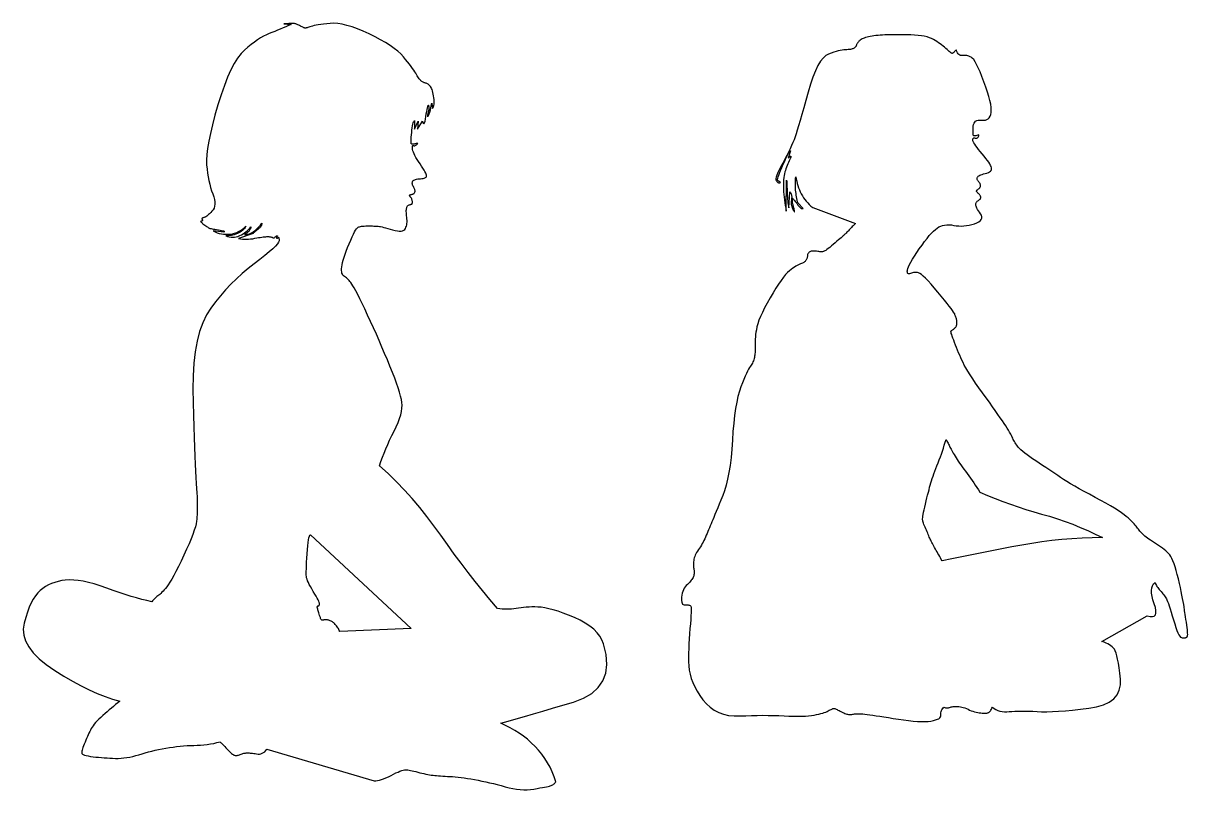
# Model space of a CAD drawing. Extents: x -1544 to 1638, y -679 to 310.
# Drawn here: x -1544 to -106, y -679 to 267 of the extents above; entities that cross this region are included whole.
import ezdxf

# ---------------------------------------------------------------- set-up
doc = ezdxf.new("R2010")
doc.units = 0
doc.header["$LTSCALE"] = 20
doc.layers.add('_____1', color=7, linetype='CONTINUOUS')

msp = doc.modelspace()

# ---------------------------------------------------------------- linework, layer by layer
at = {"layer": '_____1', "color": 1, "flags": 128}
for points in [[(-954.4, -597.2), (-945.2, -594.6), (-935.3, -591.9), (-924.9, -588.9), (-914, -585.7), (-902.5, -582.3), (-890.4, -578.7), (-877.8, -575), (-864.6, -571), (-852.2, -566.3), (-842, -560.3), (-834.1, -553.2), (-828.4, -544.9), (-824.8, -535.3), (-823.5, -524.5), (-824.4, -512.5), (-827.6, -499.3), (-827.6, -499.3), (-829.5, -494.4), (-832.1, -489.8), (-835.5, -485.4), (-839.6, -481.2), (-844.4, -477.2), (-850, -473.5), (-856.3, -470), (-863.4, -466.8), (-870.6, -463.8), (-877.3, -461.2), (-883.6, -459), (-889.5, -457.2), (-894.9, -455.8), (-899.9, -454.7), (-904.4, -454), (-908.5, -453.7), (-912.3, -453.6), (-916, -453.6), (-919.5, -453.7), (-922.9, -453.9), (-926.2, -454.1), (-929.4, -454.5), (-932.5, -454.9), (-935.4, -455.4), (-938.3, -455.9), (-941.2, -456.2), (-944.1, -456.4), (-946.9, -456.5), (-949.8, -456.4), (-952.7, -456.2), (-955.6, -455.9), (-958.5, -455.4), (-958.5, -455.4), (-967.8, -444.5), (-976.9, -433.4), (-985.9, -422.3), (-994.7, -411), (-1003.4, -399.7), (-1011.9, -388.2), (-1020.3, -376.6), (-1028.6, -364.8), (-1036.9, -353.2), (-1045.6, -341.8), (-1054.5, -330.7), (-1063.8, -319.8), (-1073.4, -309.3), (-1083.3, -298.9), (-1093.5, -288.9), (-1104, -279.1), (-1104, -279.1), (-1102.3, -273.9), (-1100.5, -268.7), (-1098.5, -263.5), (-1096.3, -258.1), (-1094, -252.8), (-1091.6, -247.4), (-1088.9, -241.9), (-1086.2, -236.4), (-1083.5, -230.9), (-1081.3, -225.8), (-1079.4, -221), (-1078, -216.4), (-1077, -212.1), (-1076.4, -208.1), (-1076.3, -204.4), (-1076.5, -200.9), (-1077.1, -197.3), (-1078.1, -193.2), (-1079.4, -188.4), (-1081.1, -183.1), (-1083.1, -177.3), (-1085.4, -170.8), (-1088.1, -163.8), (-1091.2, -156.2), (-1094.4, -148.3), (-1097.8, -140.4), (-1101.1, -132.5), (-1104.6, -124.6), (-1108, -116.7), (-1111.6, -108.8), (-1115.2, -100.9), (-1118.8, -93), (-1122.4, -85.5), (-1125.6, -78.8), (-1128.5, -72.9), (-1131.1, -67.7), (-1133.3, -63.3), (-1135.3, -59.6), (-1136.9, -56.8), (-1138.2, -54.7), (-1139.4, -53), (-1140.6, -51.5), (-1141.7, -50.2), (-1142.9, -49), (-1144, -47.9), (-1145.1, -46.9), (-1146.3, -46.1), (-1147.4, -45.4), (-1148.4, -44.7), (-1149.3, -43.8), (-1150, -42.6), (-1150.5, -41.2), (-1150.8, -39.6), (-1150.9, -37.8), (-1150.9, -35.8), (-1150.7, -33.6), (-1150.3, -31.1), (-1149.7, -28.3), (-1148.9, -25.1), (-1147.9, -21.7), (-1146.6, -18), (-1145.2, -14), (-1143.5, -9.7), (-1141.6, -5.1), (-1139.7, -0.6), (-1137.9, 3.4), (-1136.3, 6.8), (-1134.9, 9.6), (-1133.6, 11.9), (-1132.4, 13.6), (-1131.4, 14.8), (-1130.6, 15.5), (-1129.8, 15.8), (-1128.7, 16.1), (-1127.5, 16.4), (-1126.2, 16.6), (-1124.6, 16.8), (-1122.9, 16.9), (-1120.9, 17), (-1118.8, 17), (-1116.7, 17), (-1114.7, 17), (-1112.9, 17), (-1111.1, 16.9), (-1109.6, 16.9), (-1108.1, 16.8), (-1106.8, 16.7), (-1105.6, 16.6), (-1104.3, 16.5), (-1102.8, 16.2), (-1101, 15.8), (-1098.9, 15.3), (-1096.6, 14.7), (-1094, 14), (-1091.1, 13.2), (-1088, 12.2), (-1084.9, 11.4), (-1082.1, 10.9), (-1079.7, 10.6), (-1077.5, 10.7), (-1075.7, 11), (-1074.2, 11.7), (-1073, 12.7), (-1072.1, 13.9), (-1071.5, 15.4), (-1070.9, 16.9), (-1070.5, 18.5), (-1070.2, 20.2), (-1070.1, 21.9), (-1070.1, 23.8), (-1070.2, 25.7), (-1070.4, 27.7), (-1070.7, 29.6), (-1070.9, 31.5), (-1071, 33.1), (-1071.1, 34.7), (-1071.1, 36.1), (-1071, 37.3), (-1070.8, 38.5), (-1070.6, 39.4), (-1070.3, 40.3), (-1069.9, 41), (-1069.5, 41.7), (-1069, 42.2), (-1068.4, 42.7), (-1067.7, 43), (-1067, 43.2), (-1066.3, 43.4), (-1065.5, 43.5), (-1064.9, 43.8), (-1064.4, 44.1), (-1064, 44.5), (-1063.7, 45.1), (-1063.6, 45.7), (-1063.5, 46.5), (-1063.6, 47.3), (-1063.8, 48.2), (-1063.9, 49), (-1064.1, 49.8), (-1064.4, 50.5), (-1064.7, 51.2), (-1065, 51.7), (-1065.3, 52.3), (-1065.7, 52.8), (-1066.1, 53.2), (-1066.4, 53.6), (-1066.6, 53.9), (-1066.8, 54.2), (-1067, 54.5), (-1067, 54.7), (-1067, 54.9), (-1067, 55), (-1066.9, 55.2), (-1066.7, 55.3), (-1066.4, 55.4), (-1066, 55.6), (-1065.6, 55.7), (-1065.1, 55.9), (-1064.5, 56), (-1063.8, 56.2), (-1063.1, 56.4), (-1062.5, 56.6), (-1062, 56.9), (-1061.5, 57.3), (-1061.2, 57.6), (-1060.8, 58.1), (-1060.6, 58.6), (-1060.4, 59.1), (-1060.3, 59.7), (-1060.3, 60.4), (-1060.4, 61.1), (-1060.6, 61.9), (-1060.9, 62.7), (-1061.3, 63.7), (-1061.8, 64.7), (-1062.3, 65.7), (-1062.9, 66.8), (-1063.3, 67.8), (-1063.6, 68.8), (-1063.7, 69.7), (-1063.7, 70.5), (-1063.6, 71.3), (-1063.3, 72), (-1062.9, 72.7), (-1062.3, 73.3), (-1061.6, 73.8), (-1060.7, 74.2), (-1059.6, 74.6), (-1058.3, 74.9), (-1056.9, 75.1), (-1055.4, 75.3), (-1053.6, 75.4), (-1051.9, 75.5), (-1050.4, 75.7), (-1049.1, 76), (-1048.1, 76.3), (-1047.3, 76.8), (-1046.6, 77.4), (-1046.3, 78), (-1046.1, 78.8), (-1046.2, 79.7), (-1046.5, 80.9), (-1047.1, 82.4), (-1048, 84.1), (-1049.1, 86.1), (-1050.5, 88.4), (-1052.2, 90.9), (-1054.1, 93.7), (-1056.1, 96.5), (-1057.8, 99.1), (-1059.2, 101.6), (-1060.5, 103.9), (-1061.5, 106), (-1062.3, 108), (-1062.8, 109.7), (-1063.2, 111.3), (-1063.3, 112.7), (-1063.4, 113.9), (-1063.4, 114.9), (-1063.4, 115.6), (-1063.2, 116.1), (-1063, 116.4), (-1062.7, 116.5), (-1062.3, 116.4), (-1061.8, 116.2), (-1061.3, 116.1), (-1060.7, 116.2), (-1060.1, 116.5), (-1059.4, 116.8), (-1058.6, 117.3), (-1057.7, 118), (-1056.8, 118.7), (-1056.8, 118.7), (-1056.9, 118.9), (-1057.1, 118.9), (-1057.4, 119), (-1057.8, 119), (-1058.3, 118.9), (-1058.9, 118.8), (-1059.6, 118.6), (-1060.5, 118.4), (-1061.3, 118.2), (-1062.1, 118.1), (-1062.8, 118), (-1063.4, 118), (-1063.9, 118), (-1064.3, 118.1), (-1064.6, 118.3), (-1064.9, 118.5), (-1065, 119), (-1065.1, 119.8), (-1065.2, 121), (-1065.1, 122.6), (-1065, 124.5), (-1064.9, 126.8), (-1064.7, 129.4), (-1064.4, 132.5), (-1064.1, 135.5), (-1063.7, 138.2), (-1063.3, 140.6), (-1062.9, 142.6), (-1062.5, 144.3), (-1062, 145.6), (-1061.5, 146.6), (-1060.9, 147.3), (-1060.9, 147.3), (-1060.9, 136.4), (-1056.4, 146.4), (-1057.3, 136.4), (-1050.9, 146.4), (-1050.5, 144.6), (-1050, 143.5), (-1049.5, 143.1), (-1049, 143.4), (-1048.5, 144.5), (-1047.9, 146.3), (-1047.4, 148.8), (-1046.9, 152.1), (-1046.4, 155.4), (-1045.9, 158.3), (-1045.4, 160.8), (-1045, 162.8), (-1044.6, 164.4), (-1044.3, 165.5), (-1044, 166.1), (-1043.7, 166.3), (-1043.7, 166.3), (-1043.5, 165.4), (-1043.3, 164.6), (-1043.2, 163.7), (-1043.1, 162.8), (-1043.1, 162), (-1043.2, 161.1), (-1043.4, 160.3), (-1043.6, 159.4), (-1043.8, 158.6), (-1044, 157.8), (-1044.2, 156.9), (-1044.4, 156.1), (-1044.6, 155.2), (-1044.8, 154.4), (-1044.9, 153.6), (-1045.1, 152.7), (-1045.1, 152.7), (-1044.1, 152.7), (-1043.6, 153.6), (-1043.2, 154.5), (-1042.7, 155.5), (-1042.4, 156.4), (-1042, 157.4), (-1041.7, 158.4), (-1041.5, 159.4), (-1041.3, 160.4), (-1041.1, 161.5), (-1040.9, 162.5), (-1040.7, 163.5), (-1040.5, 164.6), (-1040.3, 165.6), (-1040.1, 166.6), (-1039.8, 167.6), (-1039.6, 168.6), (-1039.6, 168.6), (-1038.7, 162.2), (-1038, 163.2), (-1037.4, 164.4), (-1037, 165.7), (-1036.7, 167.3), (-1036.6, 169), (-1036.6, 171), (-1036.7, 173.2), (-1037, 175.5), (-1037.3, 177.9), (-1037.7, 180), (-1038.2, 182), (-1038.7, 183.8), (-1039.2, 185.4), (-1039.8, 186.8), (-1040.5, 188.1), (-1041.2, 189.1), (-1041.9, 190), (-1042.7, 190.8), (-1043.4, 191.5), (-1044.2, 192.1), (-1045, 192.6), (-1045.7, 193), (-1046.5, 193.3), (-1047.3, 193.5), (-1048, 193.7), (-1048.8, 193.9), (-1049.5, 194.2), (-1050.3, 194.5), (-1051, 194.9), (-1051.7, 195.4), (-1052.3, 195.9), (-1053, 196.5), (-1053.7, 197.1), (-1054.4, 197.9), (-1055.1, 198.9), (-1055.9, 199.9), (-1056.7, 201.1), (-1057.5, 202.5), (-1058.4, 204), (-1059.3, 205.6), (-1060.4, 207.4), (-1061.7, 209.4), (-1063.2, 211.6), (-1065, 214.1), (-1067.1, 216.8), (-1069.4, 219.6), (-1071.9, 222.7), (-1074.7, 226), (-1077.9, 229.5), (-1081.6, 232.9), (-1086, 236.4), (-1091, 239.9), (-1096.6, 243.5), (-1102.8, 247), (-1109.6, 250.6), (-1117, 254.2), (-1124.4, 257.6), (-1131.5, 260.5), (-1138.1, 262.9), (-1144.4, 264.8), (-1150.2, 266.1), (-1155.6, 267), (-1160.5, 267.4), (-1165.1, 267.3), (-1169.3, 266.9), (-1173.1, 266.5), (-1176.6, 266), (-1179.7, 265.6), (-1182.5, 265.1), (-1184.9, 264.6), (-1187, 264), (-1188.7, 263.5), (-1190.1, 263), (-1191.5, 262.5), (-1192.6, 262.1), (-1193.6, 261.8), (-1194.5, 261.6), (-1195.2, 261.5), (-1195.7, 261.4), (-1196.1, 261.4), (-1196.5, 261.5), (-1196.9, 261.6), (-1197.5, 261.8), (-1198.1, 262.1), (-1198.9, 262.5), (-1199.7, 262.9), (-1200.7, 263.4), (-1201.8, 264), (-1202.8, 264.6), (-1203.9, 265.1), (-1204.9, 265.6), (-1205.8, 266), (-1206.7, 266.3), (-1207.5, 266.6), (-1208.3, 266.8), (-1209.1, 267), (-1209.8, 267.1), (-1210.6, 267.2), (-1211.5, 267.2), (-1212.3, 267.2), (-1213.2, 267.2), (-1214.2, 267.2), (-1215.2, 267.1), (-1216.2, 267), (-1216.2, 267), (-1217, 266.9), (-1217.8, 266.8), (-1218.6, 266.8), (-1219.3, 266.7), (-1220.1, 266.7), (-1220.8, 266.7), (-1221.5, 266.7), (-1222.2, 266.8), (-1222.2, 266.8), (-1213.2, 266), (-1216.6, 264.5), (-1219.9, 263.1), (-1223.3, 261.6), (-1226.7, 260.2), (-1230.1, 258.8), (-1233.5, 257.4), (-1236.9, 256), (-1240.3, 254.7), (-1243.7, 253.2), (-1247.3, 251.4), (-1250.9, 249.3), (-1254.7, 246.9), (-1258.6, 244.2), (-1262.6, 241.2), (-1266.7, 237.9), (-1270.9, 234.3), (-1275.1, 229.9), (-1279.4, 224.4), (-1283.5, 217.7), (-1287.6, 209.9), (-1291.7, 200.8), (-1295.7, 190.5), (-1299.7, 179.1), (-1303.7, 166.5), (-1307.3, 153.8), (-1310.4, 142.1), (-1313, 131.4), (-1315, 121.6), (-1316.5, 112.9), (-1317.4, 105.1), (-1317.7, 98.3), (-1317.6, 92.5), (-1317, 87.3), (-1316.4, 82.3), (-1315.7, 77.6), (-1314.8, 73), (-1313.8, 68.6), (-1312.7, 64.4), (-1311.5, 60.5), (-1310.1, 56.7), (-1308.9, 53.1), (-1308.1, 49.9), (-1307.6, 46.8), (-1307.5, 44), (-1307.8, 41.4), (-1308.5, 39.1), (-1309.6, 37.1), (-1311, 35.2), (-1312.5, 33.6), (-1314, 32.2), (-1315.3, 31), (-1316.5, 30), (-1317.5, 29.1), (-1318.5, 28.4), (-1319.3, 28), (-1320, 27.7), (-1320.6, 27.5), (-1321.2, 27.3), (-1321.7, 27.1), (-1322.1, 27), (-1322.5, 26.8), (-1322.8, 26.7), (-1323, 26.5), (-1323.2, 26.4), (-1323.3, 26.3), (-1323.4, 26.1), (-1323.4, 25.9), (-1323.4, 25.7), (-1323.3, 25.5), (-1323.2, 25.3), (-1323, 25), (-1322.8, 24.7), (-1322.6, 24.4), (-1322.6, 24.2), (-1322.7, 23.9), (-1322.9, 23.6), (-1323.2, 23.4), (-1323.7, 23.1), (-1324.3, 22.9), (-1325.1, 22.7), (-1325.1, 22.7), (-1325, 22.4), (-1324.7, 22.1), (-1324.3, 21.6), (-1323.7, 21.1), (-1323, 20.5), (-1322.1, 19.8), (-1321.1, 19), (-1319.9, 18.1), (-1318.7, 17.3), (-1317.7, 16.5), (-1316.7, 15.9), (-1315.9, 15.3), (-1315.2, 14.9), (-1314.6, 14.5), (-1314.2, 14.2), (-1313.9, 14.1), (-1313.5, 14), (-1312.8, 13.8), (-1311.9, 13.7), (-1310.7, 13.4), (-1309.2, 13.2), (-1307.4, 12.9), (-1305.4, 12.6), (-1303.1, 12.3), (-1300.9, 11.9), (-1299.1, 11.5), (-1297.7, 11.2), (-1296.7, 10.9), (-1296, 10.5), (-1295.8, 10.2), (-1296, 9.9), (-1296.5, 9.5), (-1296.5, 9.5), (-1309.7, 10.9), (-1307.1, 9.7), (-1304.6, 8.7), (-1302, 7.9), (-1299.3, 7.4), (-1296.7, 7), (-1294, 6.8), (-1291.2, 6.8), (-1288.4, 7), (-1285.7, 7.5), (-1283, 8.1), (-1280.5, 9), (-1278.1, 10.1), (-1275.7, 11.5), (-1273.5, 13), (-1271.4, 14.8), (-1269.4, 16.8), (-1269.4, 16.8), (-1270.1, 15.3), (-1271, 14), (-1272, 12.7), (-1273.3, 11.5), (-1274.6, 10.4), (-1276.2, 9.4), (-1277.9, 8.4), (-1279.7, 7.6), (-1281.7, 6.8), (-1283.5, 6.2), (-1285.4, 5.7), (-1287.1, 5.3), (-1288.9, 5.1), (-1290.6, 4.9), (-1292.2, 4.9), (-1293.8, 5), (-1293.8, 5), (-1291.7, 4.2), (-1289.6, 3.6), (-1287.4, 3.3), (-1285.3, 3.2), (-1283.2, 3.3), (-1281.1, 3.6), (-1278.9, 4.2), (-1276.8, 5.1), (-1274.7, 6.1), (-1272.7, 7.2), (-1270.8, 8.4), (-1269.1, 9.7), (-1267.4, 11.1), (-1265.8, 12.6), (-1264.4, 14.2), (-1263, 15.9), (-1263, 15.9), (-1263.1, 15.1), (-1263.2, 14.4), (-1263.4, 13.7), (-1263.7, 13), (-1264.1, 12.3), (-1264.5, 11.7), (-1265.1, 11), (-1265.7, 10.3), (-1266.3, 9.7), (-1267, 9.1), (-1267.6, 8.6), (-1268.3, 8), (-1268.9, 7.6), (-1269.5, 7.1), (-1270.1, 6.7), (-1270.7, 6.4), (-1270.7, 6.4), (-1269.1, 6.4), (-1267.6, 6.7), (-1266, 7), (-1264.5, 7.5), (-1263, 8.2), (-1261.5, 8.9), (-1260.1, 9.8), (-1258.7, 10.9), (-1257.3, 12), (-1256, 13.2), (-1254.7, 14.3), (-1253.5, 15.5), (-1252.4, 16.7), (-1251.3, 17.9), (-1250.3, 19.2), (-1249.4, 20.4), (-1249.4, 20.4), (-1249.5, 19.4), (-1249.7, 18.4), (-1250, 17.5), (-1250.5, 16.6), (-1251.1, 15.7), (-1251.8, 14.9), (-1252.6, 14.1), (-1253.5, 13.3), (-1254.5, 12.6), (-1255.5, 11.8), (-1256.4, 11.1), (-1257.2, 10.4), (-1258.1, 9.7), (-1258.8, 9), (-1259.6, 8.4), (-1260.3, 7.7), (-1260.3, 7.7), (-1278.4, 1.4), (-1275.9, 1.1), (-1273.4, 0.8), (-1270.8, 0.7), (-1268.3, 0.7), (-1265.8, 0.8), (-1263.3, 1), (-1260.7, 1.3), (-1258.2, 1.8), (-1255.8, 2.2), (-1253.5, 2.6), (-1251.4, 2.9), (-1249.4, 3.2), (-1247.6, 3.4), (-1246, 3.6), (-1244.5, 3.8), (-1243.2, 3.9), (-1242, 3.9), (-1240.9, 3.9), (-1239.9, 3.8), (-1239, 3.7), (-1238.2, 3.5), (-1237.4, 3.3), (-1236.8, 3), (-1236.3, 2.7), (-1235.8, 2.4), (-1235.3, 2.3), (-1234.7, 2.3), (-1234.1, 2.5), (-1233.4, 2.9), (-1232.8, 3.5), (-1232, 4.1), (-1231.3, 5), (-1231.3, 5), (-1230.8, 5), (-1230.4, 4.9), (-1230.2, 4.9), (-1230, 4.7), (-1230, 4.6), (-1230, 4.4), (-1230.2, 4.2), (-1230.5, 3.9), (-1230.8, 3.6), (-1231, 3.4), (-1231.2, 3.1), (-1231.3, 2.9), (-1231.4, 2.7), (-1231.4, 2.5), (-1231.3, 2.3), (-1231.2, 2.1), (-1231, 2), (-1230.8, 1.9), (-1230.6, 1.9), (-1230.4, 1.9), (-1230.1, 2), (-1229.9, 2.2), (-1229.6, 2.4), (-1229.3, 2.6), (-1229, 2.8), (-1228.7, 2.8), (-1228.6, 2.6), (-1228.4, 2.2), (-1228.3, 1.6), (-1228.2, 0.8), (-1228.2, -0.2), (-1228.2, -1.4), (-1228.8, -3), (-1230.2, -5.2), (-1232.7, -7.9), (-1236, -11.1), (-1240.3, -15), (-1245.6, -19.3), (-1251.8, -24.3), (-1259, -29.8), (-1266.5, -35.7), (-1273.8, -41.8), (-1280.8, -48.3), (-1287.7, -55), (-1294.2, -61.9), (-1300.6, -69.2), (-1306.7, -76.7), (-1312.5, -84.4), (-1317.9, -92.9), (-1322.5, -102.5), (-1326.3, -113.3), (-1329.5, -125.2), (-1331.8, -138.3), (-1333.5, -152.5), (-1334.3, -167.9), (-1334.5, -184.5), (-1334.2, -201.1), (-1333.9, -216.5), (-1333.5, -230.9), (-1333.2, -244.1), (-1332.8, -256.2), (-1332.3, -267.2), (-1331.8, -277.1), (-1331.3, -285.9), (-1330.8, -293.8), (-1330.4, -300.9), (-1330, -307.2), (-1329.7, -312.8), (-1329.5, -317.6), (-1329.3, -321.7), (-1329.2, -325.1), (-1329.1, -327.7), (-1329.1, -329.9), (-1329.1, -332.3), (-1329.2, -334.7), (-1329.3, -337.1), (-1329.5, -339.7), (-1329.7, -342.3), (-1329.9, -345), (-1330.1, -347.8), (-1330.6, -350.9), (-1331.5, -354.6), (-1332.9, -358.9), (-1334.6, -363.9), (-1336.8, -369.4), (-1339.3, -375.6), (-1342.3, -382.4), (-1345.7, -389.7), (-1349.2, -397.1), (-1352.5, -403.7), (-1355.5, -409.6), (-1358.2, -414.8), (-1360.7, -419.3), (-1363, -423.1), (-1365, -426.2), (-1366.7, -428.6), (-1368.3, -430.6), (-1369.9, -432.4), (-1371.4, -434), (-1372.8, -435.5), (-1374.1, -436.9), (-1375.4, -438.1), (-1376.7, -439.1), (-1377.9, -440), (-1379, -440.8), (-1380.1, -441.7), (-1381.1, -442.6), (-1382.1, -443.5), (-1383, -444.4), (-1383.8, -445.3), (-1384.6, -446.2), (-1385.4, -447.2), (-1385.4, -447.2), (-1391.3, -445.8), (-1397.6, -444.3), (-1404.2, -442.5), (-1411, -440.5), (-1418.1, -438.2), (-1425.5, -435.8), (-1433.1, -433.2), (-1441, -430.3), (-1448.9, -427.6), (-1456.3, -425.2), (-1463.3, -423.4), (-1469.9, -421.9), (-1476.1, -420.9), (-1481.8, -420.3), (-1487.2, -420.2), (-1492.1, -420.4), (-1496.6, -421.1), (-1501, -422), (-1505.2, -423.2), (-1509.2, -424.6), (-1513, -426.4), (-1516.6, -428.4), (-1520, -430.7), (-1523.2, -433.2), (-1526.2, -436.2), (-1529, -439.8), (-1531.7, -444), (-1534.3, -448.7), (-1536.7, -454), (-1538.9, -460), (-1541, -466.5), (-1543, -473.6), (-1544, -480.9), (-1543.4, -488.3), (-1541.2, -495.6), (-1537.3, -502.9), (-1531.7, -510.2), (-1524.5, -517.5), (-1515.7, -524.8), (-1505.2, -532), (-1494, -538.9), (-1483.2, -545.2), (-1472.7, -550.9), (-1462.5, -556), (-1452.6, -560.4), (-1443, -564.2), (-1433.7, -567.4), (-1424.8, -570), (-1424.8, -570), (-1427.4, -572.1), (-1430, -574.2), (-1432.6, -576.4), (-1435.2, -578.5), (-1437.8, -580.8), (-1440.5, -583), (-1443.1, -585.3), (-1445.8, -587.7), (-1448.4, -590), (-1450.7, -592.2), (-1452.8, -594.4), (-1454.7, -596.4), (-1456.4, -598.4), (-1457.9, -600.3), (-1459.1, -602.1), (-1460.1, -603.9), (-1461, -605.6), (-1462, -607.5), (-1462.9, -609.4), (-1463.8, -611.5), (-1464.8, -613.6), (-1465.8, -615.9), (-1466.8, -618.2), (-1467.8, -620.7), (-1468.8, -623.1), (-1469.6, -625.3), (-1470.3, -627.3), (-1470.9, -629), (-1471.3, -630.6), (-1471.6, -631.9), (-1471.8, -633), (-1471.9, -633.9), (-1471.7, -634.7), (-1471, -635.4), (-1469.9, -636), (-1468.4, -636.7), (-1466.4, -637.2), (-1464, -637.7), (-1461.2, -638.2), (-1457.9, -638.6), (-1454.5, -639), (-1451, -639.3), (-1447.5, -639.6), (-1444.1, -639.8), (-1440.6, -640.1), (-1437.1, -640.3), (-1433.7, -640.4), (-1430.2, -640.6), (-1426.8, -640.6), (-1423.3, -640.4), (-1419.7, -640.1), (-1416.1, -639.7), (-1412.5, -639), (-1408.8, -638.2), (-1405, -637.2), (-1401.3, -636.1), (-1397.4, -634.9), (-1393.5, -633.7), (-1389.5, -632.6), (-1385.4, -631.6), (-1381.2, -630.6), (-1376.9, -629.7), (-1372.5, -628.8), (-1368.1, -628), (-1363.6, -627.3), (-1359.1, -626.6), (-1354.7, -626.1), (-1350.4, -625.6), (-1346, -625.2), (-1341.7, -624.9), (-1337.5, -624.7), (-1333.3, -624.6), (-1329.1, -624.4), (-1325, -624.2), (-1320.9, -623.8), (-1316.9, -623.4), (-1312.9, -622.8), (-1308.9, -622.1), (-1305, -621.2), (-1301.1, -620.3), (-1301.1, -620.3), (-1300.4, -620.9), (-1299.6, -621.6), (-1298.7, -622.4), (-1297.6, -623.5), (-1296.5, -624.6), (-1295.2, -626), (-1293.8, -627.5), (-1292.3, -629.1), (-1290.8, -630.8), (-1289.4, -632.2), (-1288.1, -633.5), (-1286.9, -634.5), (-1285.8, -635.4), (-1284.8, -636), (-1284, -636.5), (-1283.2, -636.8), (-1282.5, -636.9), (-1281.7, -637), (-1280.9, -637), (-1280, -636.9), (-1279.1, -636.7), (-1278.1, -636.5), (-1277.1, -636.2), (-1276, -635.8), (-1274.9, -635.3), (-1273.9, -635), (-1272.8, -634.6), (-1271.7, -634.4), (-1270.7, -634.2), (-1269.6, -634), (-1268.6, -633.9), (-1267.5, -633.9), (-1266.4, -633.9), (-1265.2, -633.9), (-1263.9, -634), (-1262.5, -634.1), (-1261, -634.3), (-1259.4, -634.5), (-1257.7, -634.8), (-1255.9, -635.1), (-1254.1, -635.3), (-1252.3, -635.3), (-1250.6, -634.9), (-1249, -634.4), (-1247.4, -633.5), (-1245.9, -632.4), (-1244.5, -631), (-1243.1, -629.4), (-1243.1, -629.4), (-1110.8, -668.3), (-1108.8, -668.3), (-1106.6, -668.1), (-1104.3, -667.6), (-1101.8, -666.9), (-1099.1, -666), (-1096.2, -664.8), (-1093.2, -663.4), (-1089.9, -661.8), (-1086.8, -660.1), (-1083.9, -658.7), (-1081.2, -657.5), (-1078.9, -656.5), (-1076.7, -655.8), (-1074.9, -655.2), (-1073.3, -654.9), (-1072, -654.8), (-1070.7, -654.8), (-1069.2, -654.9), (-1067.6, -655.1), (-1065.8, -655.5), (-1063.8, -655.9), (-1061.6, -656.4), (-1059.3, -656.9), (-1056.8, -657.6), (-1054.2, -658.3), (-1051.7, -658.9), (-1049.3, -659.5), (-1046.9, -660), (-1044.6, -660.4), (-1042.3, -660.8), (-1040.2, -661.2), (-1038, -661.4), (-1035.9, -661.7), (-1033.6, -661.9), (-1031.2, -662.1), (-1028.7, -662.3), (-1026, -662.5), (-1023.2, -662.7), (-1020.3, -662.9), (-1017.3, -663), (-1014.1, -663.2), (-1010.7, -663.5), (-1007.1, -663.9), (-1003.4, -664.3), (-999.5, -664.8), (-995.4, -665.4), (-991.2, -666.1), (-986.7, -666.9), (-982.2, -667.7), (-977.6, -668.6), (-973, -669.6), (-968.3, -670.7), (-963.5, -671.8), (-958.8, -673), (-953.9, -674.3), (-949.1, -675.6), (-944.2, -676.9), (-939.5, -677.9), (-934.9, -678.6), (-930.4, -679.1), (-926, -679.4), (-921.7, -679.3), (-917.5, -679), (-913.4, -678.5), (-909.6, -677.9), (-906.1, -677.2), (-903, -676.7), (-900.3, -676.2), (-897.9, -675.7), (-896, -675.2), (-894.4, -674.8), (-893.2, -674.5), (-892.2, -674.1), (-891.2, -673.7), (-890.3, -673.2), (-889.4, -672.6), (-888.6, -672), (-887.8, -671.3), (-887.1, -670.5), (-886.5, -669.7), (-886.5, -669.7), (-888.5, -663.5), (-890.9, -657.4), (-893.6, -651.6), (-896.6, -646), (-900, -640.6), (-903.7, -635.4), (-907.7, -630.5), (-912.1, -625.8), (-916.7, -621.3), (-921.5, -617.1), (-926.5, -613.1), (-931.7, -609.4), (-937.1, -606), (-942.7, -602.8), (-948.5, -599.9), (-954.4, -597.2), (-954.4, -597.2)], [(-106.3, -489.2), (-106.2, -488.6), (-106.1, -487.5), (-106.2, -486), (-106.3, -484.1), (-106.5, -481.8), (-106.8, -479.1), (-107.2, -476), (-107.7, -472.5), (-108.3, -469), (-108.7, -465.8), (-109.2, -462.9), (-109.5, -460.4), (-109.9, -458.2), (-110.1, -456.3), (-110.4, -454.7), (-110.6, -453.5), (-110.6, -453.5), (-111.1, -450.4), (-111.7, -447), (-112.4, -443.2), (-113.3, -439.1), (-114.2, -434.6), (-115.2, -429.7), (-116.4, -424.6), (-117.7, -419), (-119, -413.6), (-120.3, -408.6), (-121.7, -404.2), (-123, -400.2), (-124.3, -396.7), (-125.7, -393.7), (-127.1, -391.3), (-128.4, -389.3), (-129.9, -387.6), (-131.5, -385.8), (-133.3, -384.1), (-135.2, -382.5), (-137.3, -380.8), (-139.6, -379.2), (-142, -377.5), (-144.6, -375.9), (-147.2, -374.3), (-149.7, -372.8), (-151.9, -371.3), (-154, -369.9), (-155.9, -368.6), (-157.6, -367.3), (-159.1, -366), (-160.5, -364.8), (-161.7, -363.7), (-162.9, -362.5), (-164, -361.3), (-165.1, -360.1), (-166.2, -358.9), (-167.1, -357.6), (-168.1, -356.4), (-169, -355.1), (-169.9, -353.8), (-171.1, -352.4), (-172.4, -350.8), (-173.9, -349.2), (-175.7, -347.5), (-177.6, -345.7), (-179.7, -343.7), (-182, -341.7), (-184.7, -339.6), (-188, -337.2), (-191.9, -334.6), (-196.4, -331.7), (-201.5, -328.7), (-207.3, -325.4), (-213.6, -321.9), (-220.5, -318.2), (-227.5, -314.4), (-234, -310.9), (-240.1, -307.5), (-245.6, -304.4), (-250.7, -301.4), (-255.4, -298.6), (-259.5, -296), (-263.2, -293.6), (-266.7, -291.2), (-270.3, -288.8), (-273.9, -286.4), (-277.7, -283.9), (-281.5, -281.3), (-285.5, -278.7), (-289.5, -276), (-293.7, -273.3), (-297.6, -270.6), (-301.2, -268.1), (-304.5, -265.8), (-307.3, -263.6), (-309.8, -261.6), (-312, -259.7), (-313.7, -258), (-315.1, -256.5), (-316.2, -255.1), (-317.3, -253.7), (-318.3, -252.2), (-319.2, -250.8), (-320.1, -249.4), (-320.8, -248), (-321.5, -246.6), (-322.1, -245.2), (-322.8, -243.7), (-323.7, -241.9), (-324.7, -240), (-326, -237.8), (-327.4, -235.4), (-329, -232.8), (-330.8, -230), (-332.8, -226.9), (-335, -223.6), (-337.6, -219.8), (-340.5, -215.7), (-343.7, -211.1), (-347.2, -206.2), (-351, -200.8), (-355.1, -195.1), (-359.6, -188.9), (-364, -182.8), (-368, -177.1), (-371.6, -171.8), (-374.8, -166.9), (-377.6, -162.5), (-380, -158.4), (-382, -154.8), (-383.6, -151.7), (-385, -148.7), (-386.3, -145.7), (-387.7, -142.6), (-389, -139.6), (-390.3, -136.5), (-391.5, -133.3), (-392.8, -130.2), (-394, -127), (-395.1, -124), (-396.1, -121.4), (-396.9, -119.1), (-397.6, -117.2), (-398.1, -115.7), (-398.4, -114.6), (-398.6, -113.8), (-398.6, -113.5), (-398.5, -113.2), (-398.4, -113), (-398.1, -112.7), (-397.7, -112.3), (-397.2, -111.9), (-396.6, -111.4), (-395.9, -110.9), (-395.1, -110.3), (-394.4, -109.7), (-393.7, -109.1), (-393.1, -108.4), (-392.5, -107.8), (-392.1, -107.1), (-391.7, -106.4), (-391.5, -105.7), (-391.3, -105), (-391.2, -104.3), (-391.1, -103.6), (-391.1, -102.8), (-391.1, -102), (-391.1, -101.1), (-391.3, -100.3), (-391.4, -99.4), (-391.6, -98.5), (-391.8, -97.5), (-392.1, -96.6), (-392.4, -95.6), (-392.7, -94.6), (-393.1, -93.7), (-393.5, -92.7), (-393.9, -91.7), (-394.4, -90.7), (-395.2, -89.4), (-396.4, -87.5), (-398.2, -85.1), (-400.5, -82.1), (-403.3, -78.6), (-406.6, -74.5), (-410.4, -69.8), (-414.7, -64.6), (-419.1, -59.4), (-423.1, -54.8), (-426.6, -50.9), (-429.8, -47.6), (-432.6, -45), (-434.9, -43), (-436.9, -41.6), (-438.4, -40.9), (-439.7, -40.6), (-441, -40.4), (-442.3, -40.3), (-443.6, -40.3), (-444.8, -40.5), (-446.1, -40.8), (-447.2, -41.2), (-448.4, -41.7), (-449.5, -42.1), (-450.4, -42.3), (-451.1, -42.2), (-451.7, -41.8), (-452.1, -41.2), (-452.3, -40.2), (-452.4, -39), (-452.2, -37.5), (-451.8, -35.6), (-451, -33.4), (-449.8, -30.7), (-448.2, -27.6), (-446.1, -24.1), (-443.7, -20.2), (-440.8, -15.9), (-437.6, -11.2), (-434.2, -6.5), (-431.1, -2.2), (-428, 1.7), (-425.2, 5.1), (-422.5, 8.1), (-420, 10.6), (-417.7, 12.7), (-415.5, 14.4), (-413.4, 15.8), (-411.1, 16.9), (-408.8, 17.7), (-406.3, 18.2), (-403.6, 18.5), (-400.9, 18.6), (-398, 18.3), (-395.1, 17.8), (-392, 17.3), (-388.9, 17), (-385.7, 16.9), (-382.6, 17), (-379.4, 17.4), (-376.1, 18), (-372.8, 18.7), (-369.5, 19.7), (-366.5, 20.9), (-364, 22.2), (-362.2, 23.6), (-361, 25.1), (-360.3, 26.7), (-360.3, 28.4), (-360.9, 30.2), (-362, 32.2), (-363.4, 34.1), (-364.6, 35.9), (-365.6, 37.5), (-366.4, 39), (-367.1, 40.3), (-367.5, 41.5), (-367.8, 42.5), (-367.9, 43.4), (-367.8, 44.2), (-367.7, 44.9), (-367.4, 45.6), (-367.1, 46.3), (-366.6, 46.9), (-366, 47.5), (-365.3, 48.1), (-364.6, 48.6), (-363.8, 49.1), (-363.2, 49.6), (-362.6, 50.1), (-362.2, 50.7), (-361.9, 51.2), (-361.8, 51.7), (-361.7, 52.3), (-361.8, 52.9), (-362, 53.5), (-362.2, 54), (-362.5, 54.6), (-362.8, 55.1), (-363.2, 55.7), (-363.7, 56.2), (-364.2, 56.8), (-364.8, 57.3), (-365.3, 57.8), (-365.8, 58.2), (-366.2, 58.7), (-366.6, 59), (-366.8, 59.4), (-367, 59.7), (-367.1, 60), (-367.1, 60.2), (-367.1, 60.4), (-366.9, 60.6), (-366.7, 60.9), (-366.5, 61.2), (-366.2, 61.5), (-365.8, 61.8), (-365.3, 62.1), (-364.8, 62.5), (-364.3, 62.8), (-363.8, 63.2), (-363.4, 63.7), (-363, 64.1), (-362.7, 64.6), (-362.4, 65.1), (-362.2, 65.6), (-362, 66.2), (-361.9, 66.7), (-361.9, 67.3), (-362.1, 68), (-362.3, 68.6), (-362.6, 69.3), (-363, 70), (-363.6, 70.7), (-364.2, 71.5), (-364.8, 72.2), (-365.3, 73), (-365.7, 73.7), (-366, 74.4), (-366.1, 75.1), (-366.2, 75.8), (-366.1, 76.5), (-365.9, 77.2), (-365.5, 77.8), (-364.8, 78.4), (-364, 79), (-362.9, 79.6), (-361.5, 80.2), (-359.9, 80.8), (-358.1, 81.3), (-356.1, 81.9), (-354, 82.4), (-352.3, 83.1), (-350.9, 83.9), (-349.8, 84.7), (-349, 85.6), (-348.5, 86.7), (-348.4, 87.8), (-348.5, 89), (-348.9, 90.3), (-349.6, 91.9), (-350.6, 93.7), (-351.9, 95.7), (-353.5, 98), (-355.3, 100.4), (-357.4, 103.1), (-359.9, 106), (-362.3, 109), (-364.4, 111.6), (-366.3, 114), (-367.8, 116.2), (-369.1, 118.1), (-370.1, 119.8), (-370.9, 121.2), (-371.3, 122.3), (-371.6, 123.3), (-371.6, 124.1), (-371.5, 124.8), (-371.2, 125.2), (-370.8, 125.6), (-370.2, 125.7), (-369.4, 125.7), (-368.4, 125.6), (-367.4, 125.4), (-366.5, 125.4), (-365.8, 125.7), (-365.2, 126.1), (-364.7, 126.7), (-364.3, 127.5), (-364, 128.5), (-363.9, 129.7), (-363.9, 129.7), (-365.4, 129.2), (-366.7, 128.7), (-367.8, 128.5), (-368.8, 128.3), (-369.6, 128.4), (-370.2, 128.5), (-370.6, 128.8), (-370.9, 129.3), (-371, 129.9), (-371.1, 130.8), (-371.2, 131.8), (-371.2, 133.1), (-371.2, 134.6), (-371.1, 136.3), (-371, 138.2), (-370.9, 140.3), (-370.6, 142.3), (-370, 144), (-369.1, 145.4), (-368, 146.5), (-366.5, 147.3), (-364.7, 147.8), (-362.7, 147.9), (-360.3, 147.7), (-358, 147.6), (-355.9, 147.8), (-354, 148.4), (-352.5, 149.4), (-351.2, 150.8), (-350.1, 152.5), (-349.4, 154.6), (-348.9, 157.1), (-348.7, 160), (-348.9, 163.5), (-349.4, 167.4), (-350.3, 171.9), (-351.6, 177), (-353.3, 182.5), (-355.3, 188.6), (-357.7, 195.2), (-360.2, 201.7), (-362.5, 207.4), (-364.7, 212.3), (-366.8, 216.5), (-368.7, 219.9), (-370.4, 222.5), (-372.1, 224.4), (-373.5, 225.5), (-374.9, 226.1), (-376.3, 226.7), (-377.6, 227.1), (-379, 227.4), (-380.3, 227.6), (-381.6, 227.7), (-382.9, 227.7), (-384.3, 227.6), (-385.5, 227.5), (-386.7, 227.7), (-387.7, 228.2), (-388.7, 228.8), (-389.6, 229.8), (-390.4, 231), (-391.1, 232.5), (-391.7, 234.2), (-391.7, 234.2), (-392, 234.1), (-392.4, 233.9), (-392.7, 233.7), (-393.1, 233.4), (-393.5, 233.1), (-393.9, 232.8), (-394.3, 232.4), (-394.7, 231.9), (-395, 231.5), (-395.4, 231.1), (-395.8, 230.8), (-396.1, 230.5), (-396.4, 230.3), (-396.7, 230.2), (-397, 230.1), (-397.2, 230.1), (-397.5, 230.3), (-398, 230.6), (-398.7, 231), (-399.6, 231.7), (-400.6, 232.6), (-401.9, 233.6), (-403.3, 234.8), (-404.9, 236.2), (-406.6, 237.7), (-408.3, 239.2), (-410.1, 240.6), (-412, 242), (-414, 243.4), (-415.9, 244.7), (-418, 246.1), (-420.1, 247.3), (-422.4, 248.6), (-425, 249.6), (-428, 250.5), (-431.4, 251.3), (-435, 252), (-439.1, 252.5), (-443.4, 252.8), (-448.2, 253), (-452.9, 253.1), (-457.5, 253.2), (-461.8, 253.3), (-465.9, 253.3), (-469.7, 253.3), (-473.4, 253.2), (-476.8, 253.1), (-480, 253), (-483, 252.8), (-485.8, 252.6), (-488.5, 252.3), (-491.1, 252.1), (-493.6, 251.8), (-495.9, 251.4), (-498.1, 251), (-500.2, 250.6), (-502.1, 250.2), (-503.9, 249.7), (-505.5, 249.2), (-507, 248.6), (-508.3, 248), (-509.5, 247.3), (-510.5, 246.6), (-511.4, 245.9), (-512.1, 245.1), (-512.8, 244.4), (-513.4, 243.7), (-513.9, 243), (-514.4, 242.3), (-514.7, 241.7), (-515, 241), (-515.2, 240.4), (-515.4, 239.8), (-515.7, 239.2), (-516, 238.7), (-516.4, 238.2), (-516.9, 237.7), (-517.5, 237.2), (-518.1, 236.8), (-518.8, 236.4), (-519.5, 236), (-520.5, 235.7), (-521.5, 235.4), (-522.7, 235.1), (-524, 234.9), (-525.5, 234.8), (-527.1, 234.7), (-528.8, 234.6), (-530.7, 234.5), (-532.8, 234.2), (-535.1, 233.8), (-537.6, 233.2), (-540.3, 232.5), (-543.2, 231.6), (-546.3, 230.5), (-549.6, 229.4), (-553, 227.5), (-556.3, 224.5), (-559.6, 220.4), (-562.8, 215.1), (-565.9, 208.6), (-568.9, 201), (-571.9, 192.2), (-574.8, 182.2), (-577.6, 172.2), (-580.2, 163), (-582.5, 154.8), (-584.6, 147.4), (-586.6, 140.9), (-588.3, 135.4), (-589.7, 130.7), (-591, 127), (-592.3, 123.6), (-593.7, 120.1), (-595.3, 116.3), (-597.1, 112.4), (-599.1, 108.3), (-601.3, 104), (-603.6, 99.5), (-606.2, 94.8), (-608.6, 90.3), (-610.6, 86.3), (-612.2, 82.9), (-613.5, 79.9), (-614.3, 77.5), (-614.8, 75.5), (-614.8, 74.1), (-614.4, 73.2), (-613.9, 72.6), (-613.4, 72.1), (-613, 71.6), (-612.6, 71.2), (-612.2, 70.9), (-611.8, 70.6), (-611.5, 70.5), (-611.3, 70.4), (-611, 70.3), (-610.8, 70.3), (-610.5, 70.3), (-610.2, 70.4), (-610, 70.4), (-609.7, 70.5), (-609.4, 70.7), (-609.1, 70.8), (-609.1, 70.8), (-609.2, 71), (-609.3, 71.2), (-609.5, 71.4), (-609.7, 71.6), (-609.9, 71.7), (-610.2, 71.8), (-610.5, 72), (-610.8, 72.1), (-611.1, 72.2), (-611.4, 72.3), (-611.6, 72.5), (-611.9, 72.8), (-612.1, 73.1), (-612.3, 73.4), (-612.5, 73.8), (-612.6, 74.2), (-612.6, 74.9), (-612.3, 76), (-611.8, 77.7), (-611.1, 79.8), (-610.1, 82.4), (-608.8, 85.5), (-607.3, 89.1), (-605.6, 93.2), (-603.8, 97.2), (-602.2, 100.7), (-600.8, 103.6), (-599.5, 106), (-598.5, 107.8), (-597.7, 109.1), (-597, 109.8), (-596.6, 110), (-596.6, 110), (-599.4, 100.7), (-598.2, 101.9), (-597.3, 102.7), (-596.7, 103.1), (-596.3, 103.1), (-596.2, 102.7), (-596.4, 101.9), (-596.9, 100.7), (-597.6, 99.1), (-598.4, 97.3), (-599.3, 95.5), (-600.1, 93.6), (-600.8, 91.7), (-601.5, 89.7), (-602.2, 87.7), (-602.9, 85.7), (-603.5, 83.7), (-604, 81.5), (-604.5, 79.2), (-604.8, 76.8), (-605.1, 74.2), (-605.3, 71.5), (-605.4, 68.6), (-605.4, 65.6), (-605.3, 62.4), (-605.1, 59.2), (-604.9, 55.9), (-604.6, 52.5), (-604.2, 49.2), (-603.7, 45.8), (-603.2, 42.3), (-602.5, 38.9), (-601.8, 35.3), (-601.8, 35.3), (-601.4, 73.7), (-601.3, 71.5), (-601.2, 69.3), (-601.1, 67.2), (-601, 65), (-600.9, 62.8), (-600.8, 60.7), (-600.8, 58.6), (-600.7, 56.4), (-600.6, 54.3), (-600.5, 52.2), (-600.3, 50), (-600.1, 47.9), (-599.8, 45.8), (-599.5, 43.6), (-599.1, 41.5), (-598.6, 39.4), (-598.6, 39.4), (-597.4, 59.1), (-596.7, 58.3), (-596.2, 57.4), (-595.7, 56.4), (-595.4, 55.5), (-595.2, 54.4), (-595.1, 53.3), (-595.1, 52.1), (-595.2, 50.9), (-595.4, 49.7), (-595.5, 48.6), (-595.6, 47.6), (-595.7, 46.6), (-595.7, 45.7), (-595.7, 44.9), (-595.7, 44.2), (-595.6, 43.5), (-595.5, 42.9), (-595.3, 42.2), (-595.1, 41.4), (-594.8, 40.6), (-594.5, 39.7), (-594.1, 38.8), (-593.7, 37.8), (-593.2, 36.7), (-592.7, 35.7), (-592.3, 35), (-592, 34.5), (-591.8, 34.3), (-591.7, 34.3), (-591.6, 34.6), (-591.7, 35.1), (-591.8, 35.9), (-591.9, 36.8), (-592.1, 37.7), (-592.3, 38.6), (-592.5, 39.5), (-592.8, 40.4), (-593, 41.3), (-593.2, 42.3), (-593.5, 43.2), (-593.8, 44.1), (-594, 45.1), (-594.1, 46), (-594.2, 47), (-594.3, 48), (-594.3, 49), (-594.3, 50), (-594.2, 51.1), (-594.2, 51.1), (-593.9, 51), (-593.6, 50.7), (-593.1, 50.2), (-592.5, 49.5), (-591.7, 48.6), (-590.8, 47.4), (-589.8, 46), (-588.6, 44.3), (-587.4, 42.7), (-586.3, 41.3), (-585.2, 40.2), (-584.2, 39.4), (-583.3, 38.8), (-582.4, 38.5), (-581.6, 38.4), (-580.9, 38.6), (-580.9, 38.6), (-587.3, 45), (-587.9, 47), (-588.4, 49), (-588.8, 51), (-589.2, 53), (-589.5, 55), (-589.8, 57), (-590.1, 59.1), (-590.3, 61.2), (-590.4, 63.2), (-590.5, 65.3), (-590.5, 67.4), (-590.5, 69.4), (-590.5, 71.5), (-590.4, 73.6), (-590.3, 75.6), (-590.1, 77.7), (-590.1, 77.7), (-589.6, 74.9), (-589, 72.2), (-588.3, 69.5), (-587.5, 66.9), (-586.6, 64.3), (-585.6, 61.7), (-584.5, 59.2), (-583.3, 56.7), (-581.9, 54.3), (-580.5, 51.9), (-578.9, 49.7), (-577.2, 47.5), (-575.4, 45.5), (-573.4, 43.5), (-571.4, 41.6), (-569.2, 39.8), (-569.2, 39.8), (-516.3, 20), (-517.3, 19.1), (-518.3, 18.1), (-519.3, 17.1), (-520.3, 16.2), (-521.3, 15.2), (-522.3, 14.2), (-523.2, 13.1), (-524.2, 12.1), (-525.1, 11.1), (-526, 10.1), (-526.9, 9.2), (-527.7, 8.3), (-528.6, 7.5), (-529.4, 6.7), (-530.2, 6), (-530.9, 5.3), (-531.8, 4.5), (-532.9, 3.6), (-534.2, 2.5), (-535.7, 1.2), (-537.4, -0.3), (-539.3, -1.9), (-541.4, -3.7), (-543.8, -5.7), (-546.1, -7.6), (-548.2, -9.4), (-550.1, -10.8), (-551.7, -12.1), (-553.1, -13.1), (-554.2, -13.8), (-555.1, -14.3), (-555.8, -14.6), (-556.4, -14.7), (-557.1, -14.8), (-558, -14.9), (-559, -14.8), (-560.2, -14.8), (-561.5, -14.7), (-562.9, -14.5), (-564.5, -14.3), (-566.1, -14.1), (-567.5, -14), (-568.8, -14), (-570, -14.1), (-571.1, -14.3), (-572, -14.6), (-572.8, -15), (-573.4, -15.4), (-574, -15.9), (-574.5, -16.5), (-574.9, -17), (-575.2, -17.6), (-575.5, -18.2), (-575.7, -18.8), (-575.8, -19.4), (-575.8, -20.1), (-575.8, -20.7), (-575.9, -21.4), (-576, -22), (-576.2, -22.7), (-576.5, -23.4), (-576.8, -24.1), (-577.1, -24.8), (-577.5, -25.5), (-578, -26.2), (-578.6, -26.8), (-579.2, -27.4), (-580, -28), (-580.9, -28.5), (-581.8, -29), (-582.9, -29.4), (-584.1, -29.8), (-585.3, -30.3), (-586.7, -30.9), (-588.3, -31.8), (-589.9, -32.8), (-591.7, -33.9), (-593.6, -35.2), (-595.7, -36.7), (-597.8, -38.4), (-600.2, -40.5), (-602.7, -43.1), (-605.4, -46.4), (-608.3, -50.3), (-611.4, -54.8), (-614.7, -59.8), (-618.2, -65.5), (-621.9, -71.8), (-625.4, -78.2), (-628.6, -84.2), (-631.3, -89.7), (-633.6, -94.8), (-635.6, -99.5), (-637.1, -103.8), (-638.2, -107.7), (-638.8, -111.1), (-639.3, -114.2), (-639.7, -117.2), (-640, -120), (-640.2, -122.7), (-640.3, -125.2), (-640.4, -127.6), (-640.4, -129.8), (-640.3, -131.8), (-640.3, -133.8), (-640.2, -135.6), (-640.3, -137.4), (-640.3, -139.2), (-640.5, -140.8), (-640.7, -142.4), (-640.9, -143.9), (-641.2, -145.4), (-641.5, -146.8), (-642, -148.2), (-642.5, -149.6), (-643.1, -150.9), (-643.7, -152.3), (-644.5, -153.6), (-645.3, -154.9), (-646.2, -156.2), (-647.2, -157.7), (-648.3, -159.7), (-649.6, -162.2), (-651, -165.1), (-652.5, -168.6), (-654.1, -172.5), (-655.9, -176.9), (-657.8, -181.7), (-659.7, -187.2), (-661.5, -193.5), (-663.1, -200.6), (-664.5, -208.4), (-665.7, -217.1), (-666.8, -226.5), (-667.7, -236.7), (-668.4, -247.7), (-669.2, -258.8), (-670.1, -269.1), (-671.3, -278.7), (-672.7, -287.6), (-674.3, -295.8), (-676.1, -303.2), (-678.1, -310), (-680.3, -316), (-682.5, -321.5), (-684.6, -326.6), (-686.5, -331.2), (-688.3, -335.5), (-689.9, -339.4), (-691.3, -342.9), (-692.6, -345.9), (-693.7, -348.6), (-694.7, -351.1), (-695.7, -353.5), (-696.7, -355.9), (-697.7, -358.2), (-698.6, -360.5), (-699.6, -362.8), (-700.6, -365), (-701.5, -367.2), (-702.5, -369.3), (-703.5, -371.4), (-704.5, -373.4), (-705.6, -375.4), (-706.7, -377.3), (-707.9, -379.2), (-709.1, -381), (-710.3, -382.8), (-711.5, -384.6), (-712.6, -386.3), (-713.5, -388), (-714.3, -389.7), (-714.9, -391.3), (-715.5, -393), (-715.9, -394.6), (-716.1, -396.2), (-716.3, -397.8), (-716.4, -399.3), (-716.4, -400.8), (-716.4, -402.2), (-716.4, -403.5), (-716.3, -404.8), (-716.1, -406), (-715.9, -407.2), (-715.7, -408.3), (-715.6, -409.4), (-715.6, -410.5), (-715.6, -411.7), (-715.7, -412.8), (-715.9, -413.9), (-716.2, -415), (-716.6, -416.1), (-717, -417.2), (-717.6, -418.3), (-718.3, -419.5), (-719.2, -420.7), (-720.2, -421.9), (-721.3, -423.2), (-722.6, -424.5), (-724, -425.8), (-725.4, -427.2), (-726.7, -428.8), (-727.8, -430.5), (-728.7, -432.4), (-729.5, -434.4), (-730.2, -436.6), (-730.7, -438.9), (-731.1, -441.4), (-731.3, -443.8), (-731.2, -445.8), (-731, -447.6), (-730.5, -448.9), (-729.8, -450), (-729, -450.7), (-727.8, -451), (-726.5, -451.1), (-725.2, -451), (-724, -451), (-722.9, -451), (-722, -451.2), (-721.2, -451.4), (-720.5, -451.7), (-720, -452.1), (-719.7, -452.6), (-719.4, -453.5), (-719.3, -455.1), (-719.3, -457.5), (-719.4, -460.6), (-719.6, -464.5), (-719.9, -469), (-720.3, -474.4), (-720.8, -480.4), (-721.4, -486.8), (-721.8, -493), (-722.1, -499), (-722.3, -504.8), (-722.5, -510.5), (-722.5, -516), (-722.4, -521.4), (-722.2, -526.5), (-721.7, -531.6), (-720.7, -536.8), (-719.2, -541.9), (-717.3, -547.1), (-714.9, -552.4), (-712, -557.6), (-708.7, -562.9), (-704.8, -568.3), (-700.5, -573.2), (-695.8, -577.5), (-690.7, -581.1), (-685.2, -583.9), (-679.3, -586.1), (-673, -587.5), (-666.3, -588.2), (-659.2, -588.2), (-651.9, -587.9), (-644.7, -587.7), (-637.7, -587.5), (-630.9, -587.4), (-624.1, -587.5), (-617.5, -587.6), (-611, -587.8), (-604.6, -588), (-598.6, -588.3), (-592.9, -588.4), (-587.6, -588.5), (-582.7, -588.4), (-578.3, -588.3), (-574.2, -588), (-570.6, -587.6), (-567.3, -587.1), (-564.4, -586.5), (-561.7, -586), (-559.2, -585.4), (-556.9, -584.7), (-554.9, -584.1), (-553, -583.4), (-551.4, -582.7), (-550, -581.9), (-548.7, -581.2), (-547.6, -580.6), (-546.5, -580.1), (-545.6, -579.7), (-544.8, -579.4), (-544.2, -579.1), (-543.6, -579), (-543.1, -578.9), (-542.6, -579), (-542, -579.2), (-541.2, -579.4), (-540.3, -579.8), (-539.2, -580.3), (-538, -580.9), (-536.7, -581.6), (-535.1, -582.4), (-533.6, -583.2), (-532.1, -583.9), (-530.8, -584.5), (-529.5, -585.1), (-528.3, -585.5), (-527.2, -585.9), (-526.2, -586.1), (-525.2, -586.3), (-524.3, -586.3), (-523.4, -586.4), (-522.5, -586.4), (-521.6, -586.4), (-520.7, -586.3), (-519.7, -586.2), (-518.8, -586), (-517.8, -585.8), (-516.7, -585.6), (-515.4, -585.5), (-513.8, -585.5), (-511.9, -585.5), (-509.8, -585.7), (-507.5, -585.8), (-504.9, -586.1), (-502, -586.5), (-498.8, -586.9), (-495.1, -587.4), (-491, -588), (-486.4, -588.7), (-481.4, -589.4), (-475.8, -590.3), (-469.9, -591.2), (-463.4, -592.2), (-457, -593.2), (-450.9, -594), (-445.3, -594.5), (-440, -594.9), (-435.2, -595.1), (-430.8, -595.1), (-426.8, -594.9), (-423.3, -594.5), (-420.1, -593.9), (-417.4, -593.2), (-415.2, -592.4), (-413.4, -591.6), (-412.1, -590.6), (-411.2, -589.4), (-410.8, -588.2), (-410.8, -586.9), (-410.9, -585.5), (-410.9, -584.2), (-410.7, -582.9), (-410.3, -581.7), (-409.8, -580.6), (-409, -579.4), (-408.1, -578.4), (-407, -577.3), (-407, -577.3), (-406.2, -577.7), (-405.4, -578.1), (-404.6, -578.3), (-403.9, -578.4), (-403.1, -578.4), (-402.3, -578.3), (-401.6, -578.2), (-400.9, -577.9), (-400.1, -577.6), (-399.2, -577.3), (-398.2, -577.1), (-397.1, -576.9), (-395.9, -576.7), (-394.7, -576.6), (-393.3, -576.5), (-391.8, -576.4), (-390.2, -576.4), (-388.6, -576.5), (-386.9, -576.8), (-385.1, -577.2), (-383.3, -577.7), (-381.4, -578.4), (-379.4, -579.1), (-377.4, -580), (-375.4, -581), (-373.4, -581.8), (-371.4, -582.5), (-369.4, -583.1), (-367.4, -583.6), (-365.5, -584), (-363.5, -584.3), (-361.6, -584.5), (-359.8, -584.6), (-358.1, -584.7), (-356.7, -584.7), (-355.4, -584.7), (-354.3, -584.6), (-353.3, -584.4), (-352.6, -584.3), (-352, -584), (-351.5, -583.7), (-351, -583.2), (-350.4, -582.6), (-349.8, -581.8), (-349.2, -580.9), (-348.6, -579.9), (-348, -578.7), (-347.3, -577.3), (-347.3, -577.3), (-345.2, -578.9), (-343, -580.3), (-340.6, -581.4), (-338, -582.2), (-335.3, -582.7), (-332.5, -583.1), (-329.6, -583.1), (-326.5, -582.9), (-323.2, -582.6), (-319.6, -582.4), (-315.7, -582.2), (-311.6, -582.2), (-307.1, -582.2), (-302.4, -582.3), (-297.5, -582.5), (-292.2, -582.8), (-286.5, -583), (-280.1, -583), (-273.1, -582.8), (-265.5, -582.4), (-257.2, -581.8), (-248.2, -580.9), (-238.6, -579.9), (-228.4, -578.6), (-218.6, -576.9), (-210.1, -574.4), (-203.1, -571.1), (-197.5, -566.9), (-193.3, -562.1), (-190.6, -556.4), (-189.2, -549.9), (-189.3, -542.7), (-190.1, -535.4), (-190.9, -528.9), (-191.8, -523.2), (-192.7, -518.2), (-193.6, -514), (-194.6, -510.6), (-195.6, -507.9), (-196.7, -505.9), (-197.9, -504.4), (-199.3, -503), (-200.9, -501.7), (-202.7, -500.4), (-204.8, -499.3), (-207, -498.2), (-209.5, -497.2), (-212.2, -496.3), (-212.2, -496.3), (-156.1, -464.4), (-152.5, -465.3), (-149.7, -465.4), (-147.5, -464.8), (-146.1, -463.3), (-145.3, -461.1), (-145.3, -458.1), (-146, -454.2), (-147.4, -449.6), (-149, -444.9), (-150.1, -440.5), (-150.7, -436.6), (-150.8, -433.1), (-150.4, -430), (-149.6, -427.3), (-148.3, -425.1), (-146.5, -423.3), (-146.5, -423.3), (-146, -424.5), (-145.5, -425.8), (-144.8, -427.1), (-144.1, -428.3), (-143.2, -429.6), (-142.2, -430.9), (-141.2, -432.2), (-140, -433.4), (-138.8, -434.7), (-137.7, -436), (-136.7, -437.2), (-135.7, -438.5), (-134.8, -439.7), (-134, -441), (-133.2, -442.2), (-132.5, -443.4), (-131.8, -444.9), (-131, -446.9), (-130, -449.4), (-129, -452.4), (-127.9, -455.9), (-126.6, -459.9), (-125.2, -464.5), (-123.7, -469.5), (-122.2, -474.5), (-120.8, -478.9), (-119.4, -482.6), (-118.2, -485.6), (-117, -488), (-115.9, -489.8), (-114.9, -490.9), (-114, -491.4), (-113.1, -491.6), (-112.3, -491.7), (-111.6, -491.8), (-110.9, -491.8), (-110.3, -491.8), (-109.7, -491.8), (-109.2, -491.7), (-108.8, -491.6), (-108.3, -491.5), (-108, -491.3), (-107.6, -491.1), (-107.3, -490.8), (-107, -490.5), (-106.7, -490.1), (-106.5, -489.7), (-106.3, -489.2), (-106.3, -489.2)], [(-211.4, -368), (-224, -368.2), (-236.5, -368.7), (-249.1, -369.4), (-261.5, -370.4), (-274, -371.7), (-286.4, -373.3), (-298.8, -375.1), (-311.1, -377.3), (-323.5, -379.5), (-335.8, -381.8), (-348.1, -384.2), (-360.4, -386.6), (-372.7, -389.1), (-384.9, -391.5), (-397.2, -394.1), (-409.4, -396.6), (-409.4, -396.6), (-410.4, -394.8), (-411.4, -393), (-412.4, -391.2), (-413.4, -389.4), (-414.5, -387.5), (-415.5, -385.7), (-416.6, -383.9), (-417.6, -382.1), (-418.7, -380.3), (-419.6, -378.6), (-420.5, -376.9), (-421.4, -375.4), (-422.1, -373.9), (-422.8, -372.5), (-423.5, -371.1), (-424, -369.9), (-424.6, -368.6), (-425.2, -367.2), (-425.8, -365.7), (-426.5, -364.2), (-427.2, -362.5), (-428, -360.8), (-428.8, -358.9), (-429.6, -357), (-430.4, -355.1), (-431.2, -353.3), (-431.8, -351.7), (-432.3, -350.2), (-432.8, -348.9), (-433.1, -347.7), (-433.3, -346.7), (-433.5, -345.8), (-433.5, -344.7), (-433.4, -343.3), (-433.2, -341.5), (-432.8, -339.3), (-432.3, -336.7), (-431.7, -333.7), (-430.9, -330.3), (-430, -326.5), (-429.1, -322.6), (-428.2, -318.9), (-427.3, -315.4), (-426.4, -312), (-425.6, -308.8), (-424.8, -305.8), (-424, -303), (-423.2, -300.3), (-422.5, -297.7), (-421.6, -294.9), (-420.6, -292), (-419.6, -289), (-418.4, -285.8), (-417.2, -282.5), (-415.8, -279.1), (-414.4, -275.5), (-413, -271.9), (-411.6, -268.3), (-410.3, -264.7), (-409, -261.1), (-407.8, -257.5), (-406.7, -253.8), (-405.6, -250.2), (-404.6, -246.6), (-404.6, -246.6), (-404, -247.8), (-403.4, -249), (-402.8, -250.2), (-402.1, -251.4), (-401.5, -252.6), (-400.9, -253.8), (-400.3, -255), (-399.7, -256.2), (-399.1, -257.5), (-398.4, -258.8), (-397.6, -260.3), (-396.7, -261.9), (-395.7, -263.6), (-394.6, -265.3), (-393.4, -267.2), (-392.2, -269.2), (-390.9, -271.3), (-389.4, -273.5), (-387.9, -275.8), (-386.2, -278.2), (-384.5, -280.6), (-382.6, -283.2), (-380.7, -285.9), (-378.6, -288.7), (-376.5, -291.6), (-374.4, -294.4), (-372.4, -297.3), (-370.4, -300.2), (-368.4, -303.1), (-366.5, -306.1), (-364.5, -309), (-362.7, -311.9), (-362.7, -311.9), (-353.4, -315.9), (-344, -319.6), (-334.6, -323.2), (-325.1, -326.7), (-315.6, -329.9), (-305.9, -333.1), (-296.2, -336), (-286.5, -338.8), (-276.7, -341.6), (-267.1, -344.7), (-257.5, -348), (-248.1, -351.5), (-238.8, -355.3), (-229.5, -359.3), (-220.4, -363.5), (-211.4, -368), (-211.4, -368)], [(-1189.5, -364.5), (-1064.9, -480.1), (-1153.3, -484.1), (-1153.8, -482.8), (-1154.3, -481.5), (-1154.9, -480.3), (-1155.6, -479.2), (-1156.3, -478.1), (-1157.1, -477), (-1157.9, -476), (-1158.8, -475.1), (-1159.7, -474.2), (-1160.6, -473.4), (-1161.4, -472.7), (-1162.3, -472), (-1163.2, -471.5), (-1164, -471), (-1164.9, -470.6), (-1165.7, -470.3), (-1166.6, -470), (-1167.4, -469.8), (-1168.2, -469.7), (-1169, -469.6), (-1169.8, -469.5), (-1170.5, -469.5), (-1171.3, -469.6), (-1172, -469.7), (-1172.8, -469.7), (-1173.4, -469.8), (-1174, -469.9), (-1174.5, -469.9), (-1174.9, -469.9), (-1175.2, -469.9), (-1175.5, -469.8), (-1175.7, -469.7), (-1175.9, -469.5), (-1176.2, -469.1), (-1176.5, -468.6), (-1176.8, -467.8), (-1177.2, -466.8), (-1177.6, -465.6), (-1178.1, -464.2), (-1178.6, -462.6), (-1179.1, -461), (-1179.5, -459.5), (-1179.9, -458.2), (-1180.3, -457.1), (-1180.5, -456.1), (-1180.7, -455.3), (-1180.9, -454.6), (-1181, -454.1), (-1181, -453.7), (-1181, -453.3), (-1180.9, -453), (-1180.8, -452.8), (-1180.6, -452.6), (-1180.4, -452.4), (-1180.1, -452.3), (-1179.8, -452.3), (-1179.4, -452.2), (-1179.1, -452.1), (-1178.9, -451.9), (-1178.6, -451.7), (-1178.5, -451.3), (-1178.3, -450.9), (-1178.2, -450.4), (-1178.2, -449.9), (-1178.2, -449.1), (-1178.6, -448), (-1179.2, -446.6), (-1180, -444.8), (-1181.1, -442.7), (-1182.5, -440.3), (-1184, -437.6), (-1185.9, -434.5), (-1187.7, -431.3), (-1189.4, -428.4), (-1190.8, -425.8), (-1192, -423.4), (-1192.9, -421.2), (-1193.6, -419.2), (-1194.1, -417.5), (-1194.4, -416.1), (-1194.5, -414.4), (-1194.5, -412.3), (-1194.5, -409.6), (-1194.4, -406.3), (-1194.3, -402.5), (-1194.1, -398.2), (-1193.8, -393.3), (-1193.5, -387.9), (-1193.1, -382.6), (-1192.7, -378), (-1192.3, -374), (-1191.8, -370.7), (-1191.3, -368.1), (-1190.7, -366.2), (-1190.1, -365), (-1189.5, -364.5), (-1189.5, -364.5)]]:
    msp.add_lwpolyline(points, close=True, dxfattribs=at)

doc.saveas('drawing.dxf')
